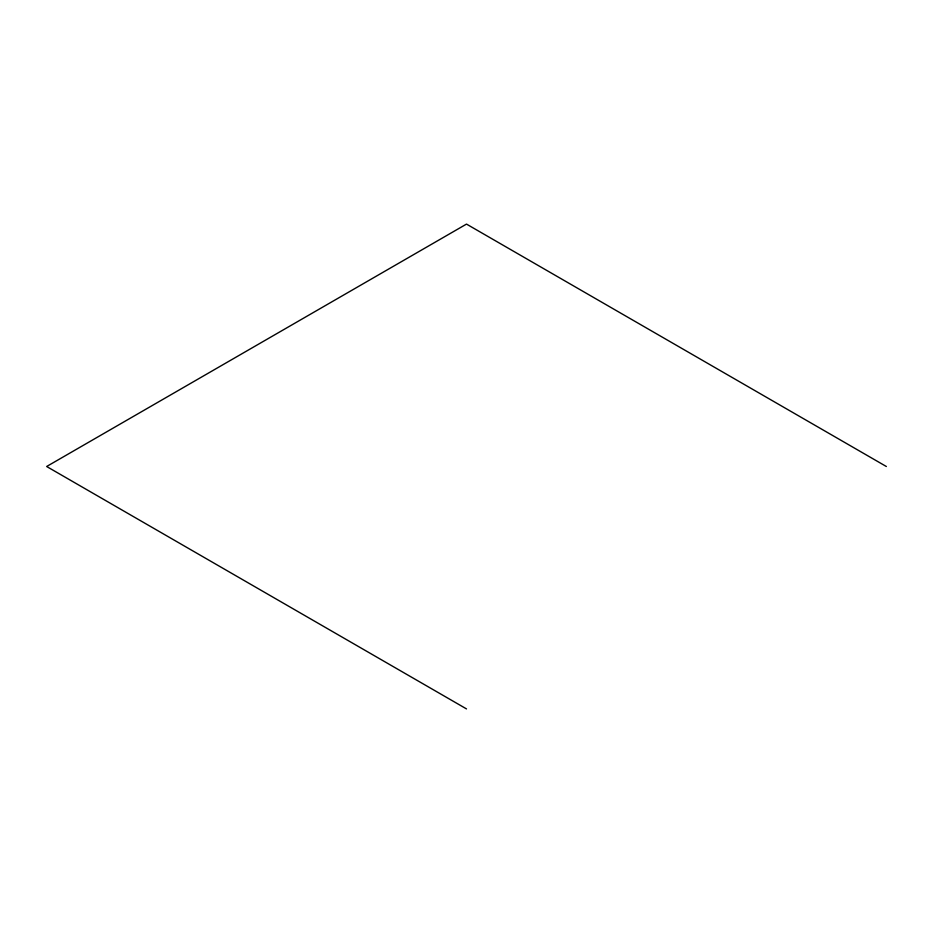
<?xml version="1.0" encoding="UTF-8"?>
<svg xmlns="http://www.w3.org/2000/svg" width="933" height="933" viewBox="0 0 933 933"><rect width="100%" height="100%" fill="white"/><g stroke="black" fill="none" stroke-linecap="round" stroke-linejoin="round"><path stroke-width="1.4" d="M886.35 466.5L466.5 224.095L46.65 466.5L466.5 708.905"/></g></svg>
